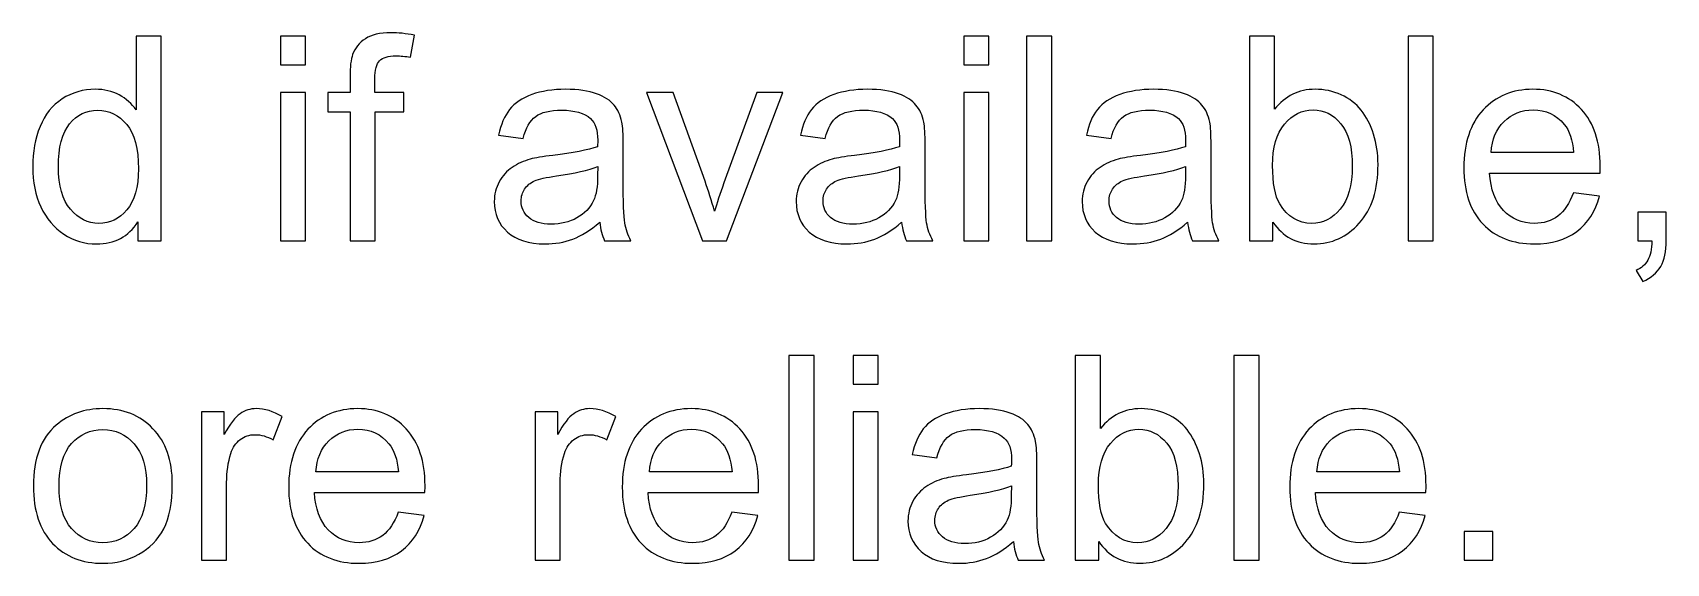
# Model space of a CAD drawing. Header units: millimetres. Extents: x 198 to 2216, y -826 to 151.
# Drawn here: x 720.1 to 865.3, y -806.1 to -759 of the extents above; entities that cross this region are included whole.
import ezdxf

# ---------------------------------------------------------------- set-up
doc = ezdxf.new("R2010")
doc.units = ezdxf.units.MM
doc.header["$MEASUREMENT"] = 0
doc.layers.add('Layer 1', color=7, linetype='Continuous')

msp = doc.modelspace()

# ---------------------------------------------------------------- linework, layer by layer
at = {"layer": 'Layer 1', "color": 250}
for points, knots in [([(748.3031, -777.4457), (748.3031, -777.4457), (748.3031, -765.9903), (748.3031, -765.9903), (748.3031, -765.9903), (746.3219, -765.9903), (746.3219, -765.9903), (746.3219, -765.9903), (746.3219, -764.2631), (746.3219, -764.2631), (746.3219, -764.2631), (748.3031, -764.2631), (748.3031, -764.2631), (748.3031, -764.2631), (748.3031, -762.8661), (748.3031, -762.8661), (748.3031, -761.9813), (748.3793, -761.3252), (748.5359, -760.8976), (748.7518, -760.3219), (749.1244, -759.852), (749.6662, -759.4921), (750.2039, -759.1323), (750.9616, -758.9545), (751.9353, -758.9545), (752.5661, -758.9545), (753.2603, -759.0307), (754.0223, -759.1789), (754.0223, -759.1789), (753.6879, -761.1347), (753.6879, -761.1347), (753.2222, -761.0542), (752.7862, -761.0119), (752.3713, -761.0119), (751.694, -761.0119), (751.2156, -761.1558), (750.932, -761.4437), (750.6526, -761.7316), (750.5129, -762.2692), (750.5129, -763.0566), (750.5129, -763.0566), (750.5129, -764.2631), (750.5129, -764.2631), (750.5129, -764.2631), (753.0783, -764.2631), (753.0783, -764.2631), (753.0783, -764.2631), (753.0783, -765.9903), (753.0783, -765.9903), (753.0783, -765.9903), (750.5383, -765.9903), (750.5383, -765.9903), (750.5383, -765.9903), (750.5383, -777.4457), (750.5383, -777.4457), (750.5383, -777.4457), (748.3031, -777.4457), (748.3031, -777.4457)], [0, 0, 0, 0, 0.05263158, 0.05263158, 0.05263158, 0.10526316, 0.10526316, 0.10526316, 0.15789474, 0.15789474, 0.15789474, 0.21052632, 0.21052632, 0.21052632, 0.26315789, 0.26315789, 0.26315789, 0.31578947, 0.31578947, 0.31578947, 0.36842105, 0.36842105, 0.36842105, 0.42105263, 0.42105263, 0.42105263, 0.47368421, 0.47368421, 0.47368421, 0.52631579, 0.52631579, 0.52631579, 0.57894737, 0.57894737, 0.57894737, 0.63157895, 0.63157895, 0.63157895, 0.68421053, 0.68421053, 0.68421053, 0.73684211, 0.73684211, 0.73684211, 0.78947368, 0.78947368, 0.78947368, 0.84210526, 0.84210526, 0.84210526, 0.89473684, 0.89473684, 0.89473684, 0.94736842, 0.94736842, 0.94736842, 1, 1, 1, 1]), ([(729.4521, -777.4457), (729.4521, -777.4457), (729.4521, -775.7735), (729.4521, -775.7735), (728.6181, -777.0732), (727.3905, -777.7251), (725.7691, -777.7251), (724.7192, -777.7251), (723.754, -777.4372), (722.8777, -776.8573), (721.9972, -776.2815), (721.3156, -775.473), (720.8288, -774.44), (720.3462, -773.4029), (720.1049, -772.2133), (720.1049, -770.8671), (720.1049, -769.5548), (720.325, -768.3652), (720.7611, -767.2942), (721.2013, -766.2274), (721.8575, -765.4061), (722.7338, -764.8388), (723.6059, -764.2673), (724.588, -763.9837), (725.6675, -763.9837), (726.4634, -763.9837), (727.1703, -764.153), (727.7884, -764.4875), (728.4065, -764.8219), (728.9102, -765.2622), (729.2997, -765.7998), (729.2997, -765.7998), (729.2997, -759.2593), (729.2997, -759.2593), (729.2997, -759.2593), (731.5349, -759.2593), (731.5349, -759.2593), (731.5349, -759.2593), (731.5349, -777.4457), (731.5349, -777.4457), (731.5349, -777.4457), (729.4521, -777.4457), (729.4521, -777.4457)], [0, 0, 0, 0, 0.07142857, 0.07142857, 0.07142857, 0.14285714, 0.14285714, 0.14285714, 0.21428571, 0.21428571, 0.21428571, 0.28571429, 0.28571429, 0.28571429, 0.35714286, 0.35714286, 0.35714286, 0.42857143, 0.42857143, 0.42857143, 0.5, 0.5, 0.5, 0.57142857, 0.57142857, 0.57142857, 0.64285714, 0.64285714, 0.64285714, 0.71428571, 0.71428571, 0.71428571, 0.78571429, 0.78571429, 0.78571429, 0.85714286, 0.85714286, 0.85714286, 0.92857143, 0.92857143, 0.92857143, 1, 1, 1, 1]), ([(742.1267, -761.7993), (742.1267, -761.7993), (742.1267, -759.2593), (742.1267, -759.2593), (742.1267, -759.2593), (744.3619, -759.2593), (744.3619, -759.2593), (744.3619, -759.2593), (744.3619, -761.7993), (744.3619, -761.7993), (744.3619, -761.7993), (742.1267, -761.7993), (742.1267, -761.7993)], [0, 0, 0, 0, 0.25, 0.25, 0.25, 0.5, 0.5, 0.5, 0.75, 0.75, 0.75, 1, 1, 1, 1]), ([(802.8369, -761.7993), (802.8369, -761.7993), (802.8369, -759.2593), (802.8369, -759.2593), (802.8369, -759.2593), (805.0721, -759.2593), (805.0721, -759.2593), (805.0721, -759.2593), (805.0721, -761.7993), (805.0721, -761.7993), (805.0721, -761.7993), (802.8369, -761.7993), (802.8369, -761.7993)], [0, 0, 0, 0, 0.25, 0.25, 0.25, 0.5, 0.5, 0.5, 0.75, 0.75, 0.75, 1, 1, 1, 1]), ([(808.4291, -777.4457), (808.4291, -777.4457), (808.4291, -759.2593), (808.4291, -759.2593), (808.4291, -759.2593), (810.6643, -759.2593), (810.6643, -759.2593), (810.6643, -759.2593), (810.6643, -777.4457), (810.6643, -777.4457), (810.6643, -777.4457), (808.4291, -777.4457), (808.4291, -777.4457)], [0, 0, 0, 0, 0.25, 0.25, 0.25, 0.5, 0.5, 0.5, 0.75, 0.75, 0.75, 1, 1, 1, 1]), ([(830.3069, -777.4457), (830.3069, -777.4457), (828.2241, -777.4457), (828.2241, -777.4457), (828.2241, -777.4457), (828.2241, -759.2593), (828.2241, -759.2593), (828.2241, -759.2593), (830.4593, -759.2593), (830.4593, -759.2593), (830.4593, -759.2593), (830.4593, -765.749), (830.4593, -765.749), (831.4033, -764.5721), (832.6056, -763.9837), (834.0703, -763.9837), (834.8789, -763.9837), (835.6494, -764.1446), (836.3733, -764.4705), (837.0972, -764.7965), (837.6898, -765.2579), (838.1597, -765.8464), (838.6254, -766.439), (838.9937, -767.1502), (839.2562, -767.9842), (839.5229, -768.8139), (839.6541, -769.7072), (839.6541, -770.6554), (839.6541, -772.9076), (839.0953, -774.6517), (837.9819, -775.8794), (836.8643, -777.1113), (835.5266, -777.7251), (833.9645, -777.7251), (832.4109, -777.7251), (831.1917, -777.0774), (830.3069, -775.7862), (830.3069, -775.7862), (830.3069, -777.4457), (830.3069, -777.4457)], [0, 0, 0, 0, 0.07692308, 0.07692308, 0.07692308, 0.15384615, 0.15384615, 0.15384615, 0.23076923, 0.23076923, 0.23076923, 0.30769231, 0.30769231, 0.30769231, 0.38461538, 0.38461538, 0.38461538, 0.46153846, 0.46153846, 0.46153846, 0.53846154, 0.53846154, 0.53846154, 0.61538462, 0.61538462, 0.61538462, 0.69230769, 0.69230769, 0.69230769, 0.76923077, 0.76923077, 0.76923077, 0.84615385, 0.84615385, 0.84615385, 0.92307692, 0.92307692, 0.92307692, 1, 1, 1, 1]), ([(842.3253, -777.4457), (842.3253, -777.4457), (842.3253, -759.2593), (842.3253, -759.2593), (842.3253, -759.2593), (844.5605, -759.2593), (844.5605, -759.2593), (844.5605, -759.2593), (844.5605, -777.4457), (844.5605, -777.4457), (844.5605, -777.4457), (842.3253, -777.4457), (842.3253, -777.4457)], [0, 0, 0, 0, 0.25, 0.25, 0.25, 0.5, 0.5, 0.5, 0.75, 0.75, 0.75, 1, 1, 1, 1]), ([(742.1267, -777.4457), (742.1267, -777.4457), (742.1267, -764.2631), (742.1267, -764.2631), (742.1267, -764.2631), (744.3619, -764.2631), (744.3619, -764.2631), (744.3619, -764.2631), (744.3619, -777.4457), (744.3619, -777.4457), (744.3619, -777.4457), (742.1267, -777.4457), (742.1267, -777.4457)], [0, 0, 0, 0, 0.25, 0.25, 0.25, 0.5, 0.5, 0.5, 0.75, 0.75, 0.75, 1, 1, 1, 1]), ([(770.4943, -775.7947), (769.6646, -776.5017), (768.8645, -776.997), (768.0982, -777.2891), (767.332, -777.5812), (766.5107, -777.7251), (765.6302, -777.7251), (764.1824, -777.7251), (763.069, -777.3737), (762.2901, -776.6668), (761.5112, -775.964), (761.1217, -775.0623), (761.1217, -773.9659), (761.1217, -773.3224), (761.2699, -772.734), (761.562, -772.2006), (761.8583, -771.6672), (762.2435, -771.2439), (762.7177, -770.9221), (763.196, -770.6004), (763.7294, -770.3549), (764.3263, -770.1898), (764.7666, -770.0755), (765.4312, -769.9654), (766.316, -769.8553), (768.1194, -769.6437), (769.4529, -769.3854), (770.3038, -769.0891), (770.3123, -768.7843), (770.3165, -768.5896), (770.3165, -768.5091), (770.3165, -767.6032), (770.1048, -766.964), (769.6815, -766.5914), (769.11, -766.0877), (768.2591, -765.8379), (767.133, -765.8379), (766.0789, -765.8379), (765.3, -766.0242), (764.8005, -766.3925), (764.2967, -766.7608), (763.9284, -767.4127), (763.6871, -768.3525), (763.6871, -768.3525), (761.5027, -768.0477), (761.5027, -768.0477), (761.7017, -767.1121), (762.0276, -766.3544), (762.4848, -765.7786), (762.942, -765.2029), (763.6024, -764.7626), (764.466, -764.4494), (765.3254, -764.1403), (766.3287, -763.9837), (767.4632, -763.9837), (768.5893, -763.9837), (769.5079, -764.1149), (770.2149, -764.3816), (770.9176, -764.6483), (771.4383, -764.9785), (771.7685, -765.3807), (772.0987, -765.7829), (772.3316, -766.2909), (772.467, -766.9047), (772.539, -767.2857), (772.5771, -767.9715), (772.5771, -768.9579), (772.5771, -768.9579), (772.5771, -771.9212), (772.5771, -771.9212), (772.5771, -773.9913), (772.6237, -775.2994), (772.7168, -775.854), (772.8057, -776.4085), (772.992, -776.9377), (773.2629, -777.4457), (773.2629, -777.4457), (770.9261, -777.4457), (770.9261, -777.4457), (770.7017, -776.9758), (770.5578, -776.4255), (770.4943, -775.7947)], [0, 0, 0, 0, 0.03703704, 0.03703704, 0.03703704, 0.07407407, 0.07407407, 0.07407407, 0.11111111, 0.11111111, 0.11111111, 0.14814815, 0.14814815, 0.14814815, 0.18518519, 0.18518519, 0.18518519, 0.22222222, 0.22222222, 0.22222222, 0.25925926, 0.25925926, 0.25925926, 0.2962963, 0.2962963, 0.2962963, 0.33333333, 0.33333333, 0.33333333, 0.37037037, 0.37037037, 0.37037037, 0.40740741, 0.40740741, 0.40740741, 0.44444444, 0.44444444, 0.44444444, 0.48148148, 0.48148148, 0.48148148, 0.51851852, 0.51851852, 0.51851852, 0.55555556, 0.55555556, 0.55555556, 0.59259259, 0.59259259, 0.59259259, 0.62962963, 0.62962963, 0.62962963, 0.66666667, 0.66666667, 0.66666667, 0.7037037, 0.7037037, 0.7037037, 0.74074074, 0.74074074, 0.74074074, 0.77777778, 0.77777778, 0.77777778, 0.81481481, 0.81481481, 0.81481481, 0.85185185, 0.85185185, 0.85185185, 0.88888889, 0.88888889, 0.88888889, 0.92592593, 0.92592593, 0.92592593, 0.96296296, 0.96296296, 0.96296296, 1, 1, 1, 1]), ([(779.6129, -777.4457), (779.6129, -777.4457), (774.6387, -764.2631), (774.6387, -764.2631), (774.6387, -764.2631), (777.0305, -764.2631), (777.0305, -764.2631), (777.0305, -764.2631), (779.8499, -772.1583), (779.8499, -772.1583), (780.1547, -773.0092), (780.4384, -773.8939), (780.6966, -774.8126), (780.8956, -774.1183), (781.1707, -773.2843), (781.5306, -772.3064), (781.5306, -772.3064), (784.46, -764.2631), (784.46, -764.2631), (784.46, -764.2631), (786.7545, -764.2631), (786.7545, -764.2631), (786.7545, -764.2631), (781.7634, -777.4457), (781.7634, -777.4457), (781.7634, -777.4457), (779.6129, -777.4457), (779.6129, -777.4457)], [0, 0, 0, 0, 0.11111111, 0.11111111, 0.11111111, 0.22222222, 0.22222222, 0.22222222, 0.33333333, 0.33333333, 0.33333333, 0.44444444, 0.44444444, 0.44444444, 0.55555556, 0.55555556, 0.55555556, 0.66666667, 0.66666667, 0.66666667, 0.77777778, 0.77777778, 0.77777778, 0.88888889, 0.88888889, 0.88888889, 1, 1, 1, 1]), ([(797.3209, -775.7947), (796.4912, -776.5017), (795.6911, -776.997), (794.9248, -777.2891), (794.1586, -777.5812), (793.3373, -777.7251), (792.4568, -777.7251), (791.009, -777.7251), (789.8956, -777.3737), (789.1167, -776.6668), (788.3378, -775.964), (787.9483, -775.0623), (787.9483, -773.9659), (787.9483, -773.3224), (788.0965, -772.734), (788.3886, -772.2006), (788.6849, -771.6672), (789.0701, -771.2439), (789.5443, -770.9221), (790.0226, -770.6004), (790.556, -770.3549), (791.1529, -770.1898), (791.5932, -770.0755), (792.2578, -769.9654), (793.1426, -769.8553), (794.946, -769.6437), (796.2795, -769.3854), (797.1304, -769.0891), (797.1389, -768.7843), (797.1431, -768.5896), (797.1431, -768.5091), (797.1431, -767.6032), (796.9314, -766.964), (796.5081, -766.5914), (795.9366, -766.0877), (795.0857, -765.8379), (793.9596, -765.8379), (792.9055, -765.8379), (792.1266, -766.0242), (791.6271, -766.3925), (791.1233, -766.7608), (790.755, -767.4127), (790.5137, -768.3525), (790.5137, -768.3525), (788.3293, -768.0477), (788.3293, -768.0477), (788.5283, -767.1121), (788.8542, -766.3544), (789.3114, -765.7786), (789.7686, -765.2029), (790.429, -764.7626), (791.2926, -764.4494), (792.152, -764.1403), (793.1553, -763.9837), (794.2898, -763.9837), (795.4159, -763.9837), (796.3345, -764.1149), (797.0415, -764.3816), (797.7442, -764.6483), (798.2649, -764.9785), (798.5951, -765.3807), (798.9253, -765.7829), (799.1582, -766.2909), (799.2936, -766.9047), (799.3656, -767.2857), (799.4037, -767.9715), (799.4037, -768.9579), (799.4037, -768.9579), (799.4037, -771.9212), (799.4037, -771.9212), (799.4037, -773.9913), (799.4503, -775.2994), (799.5434, -775.854), (799.6323, -776.4085), (799.8186, -776.9377), (800.0895, -777.4457), (800.0895, -777.4457), (797.7527, -777.4457), (797.7527, -777.4457), (797.5283, -776.9758), (797.3844, -776.4255), (797.3209, -775.7947)], [0, 0, 0, 0, 0.03703704, 0.03703704, 0.03703704, 0.07407407, 0.07407407, 0.07407407, 0.11111111, 0.11111111, 0.11111111, 0.14814815, 0.14814815, 0.14814815, 0.18518519, 0.18518519, 0.18518519, 0.22222222, 0.22222222, 0.22222222, 0.25925926, 0.25925926, 0.25925926, 0.2962963, 0.2962963, 0.2962963, 0.33333333, 0.33333333, 0.33333333, 0.37037037, 0.37037037, 0.37037037, 0.40740741, 0.40740741, 0.40740741, 0.44444444, 0.44444444, 0.44444444, 0.48148148, 0.48148148, 0.48148148, 0.51851852, 0.51851852, 0.51851852, 0.55555556, 0.55555556, 0.55555556, 0.59259259, 0.59259259, 0.59259259, 0.62962963, 0.62962963, 0.62962963, 0.66666667, 0.66666667, 0.66666667, 0.7037037, 0.7037037, 0.7037037, 0.74074074, 0.74074074, 0.74074074, 0.77777778, 0.77777778, 0.77777778, 0.81481481, 0.81481481, 0.81481481, 0.85185185, 0.85185185, 0.85185185, 0.88888889, 0.88888889, 0.88888889, 0.92592593, 0.92592593, 0.92592593, 0.96296296, 0.96296296, 0.96296296, 1, 1, 1, 1]), ([(802.8369, -777.4457), (802.8369, -777.4457), (802.8369, -764.2631), (802.8369, -764.2631), (802.8369, -764.2631), (805.0721, -764.2631), (805.0721, -764.2631), (805.0721, -764.2631), (805.0721, -777.4457), (805.0721, -777.4457), (805.0721, -777.4457), (802.8369, -777.4457), (802.8369, -777.4457)], [0, 0, 0, 0, 0.25, 0.25, 0.25, 0.5, 0.5, 0.5, 0.75, 0.75, 0.75, 1, 1, 1, 1]), ([(822.7335, -775.7947), (821.9038, -776.5017), (821.1037, -776.997), (820.3374, -777.2891), (819.5712, -777.5812), (818.7499, -777.7251), (817.8694, -777.7251), (816.4216, -777.7251), (815.3082, -777.3737), (814.5293, -776.6668), (813.7504, -775.964), (813.3609, -775.0623), (813.3609, -773.9659), (813.3609, -773.3224), (813.5091, -772.734), (813.8012, -772.2006), (814.0975, -771.6672), (814.4827, -771.2439), (814.9569, -770.9221), (815.4352, -770.6004), (815.9686, -770.3549), (816.5655, -770.1898), (817.0058, -770.0755), (817.6704, -769.9654), (818.5552, -769.8553), (820.3586, -769.6437), (821.6921, -769.3854), (822.543, -769.0891), (822.5515, -768.7843), (822.5557, -768.5896), (822.5557, -768.5091), (822.5557, -767.6032), (822.344, -766.964), (821.9207, -766.5914), (821.3492, -766.0877), (820.4983, -765.8379), (819.3722, -765.8379), (818.3181, -765.8379), (817.5392, -766.0242), (817.0397, -766.3925), (816.5359, -766.7608), (816.1676, -767.4127), (815.9263, -768.3525), (815.9263, -768.3525), (813.7419, -768.0477), (813.7419, -768.0477), (813.9409, -767.1121), (814.2668, -766.3544), (814.724, -765.7786), (815.1812, -765.2029), (815.8416, -764.7626), (816.7052, -764.4494), (817.5646, -764.1403), (818.5679, -763.9837), (819.7024, -763.9837), (820.8285, -763.9837), (821.7471, -764.1149), (822.4541, -764.3816), (823.1568, -764.6483), (823.6775, -764.9785), (824.0077, -765.3807), (824.3379, -765.7829), (824.5708, -766.2909), (824.7062, -766.9047), (824.7782, -767.2857), (824.8163, -767.9715), (824.8163, -768.9579), (824.8163, -768.9579), (824.8163, -771.9212), (824.8163, -771.9212), (824.8163, -773.9913), (824.8629, -775.2994), (824.956, -775.854), (825.0449, -776.4085), (825.2312, -776.9377), (825.5021, -777.4457), (825.5021, -777.4457), (823.1653, -777.4457), (823.1653, -777.4457), (822.9409, -776.9758), (822.797, -776.4255), (822.7335, -775.7947)], [0, 0, 0, 0, 0.03703704, 0.03703704, 0.03703704, 0.07407407, 0.07407407, 0.07407407, 0.11111111, 0.11111111, 0.11111111, 0.14814815, 0.14814815, 0.14814815, 0.18518519, 0.18518519, 0.18518519, 0.22222222, 0.22222222, 0.22222222, 0.25925926, 0.25925926, 0.25925926, 0.2962963, 0.2962963, 0.2962963, 0.33333333, 0.33333333, 0.33333333, 0.37037037, 0.37037037, 0.37037037, 0.40740741, 0.40740741, 0.40740741, 0.44444444, 0.44444444, 0.44444444, 0.48148148, 0.48148148, 0.48148148, 0.51851852, 0.51851852, 0.51851852, 0.55555556, 0.55555556, 0.55555556, 0.59259259, 0.59259259, 0.59259259, 0.62962963, 0.62962963, 0.62962963, 0.66666667, 0.66666667, 0.66666667, 0.7037037, 0.7037037, 0.7037037, 0.74074074, 0.74074074, 0.74074074, 0.77777778, 0.77777778, 0.77777778, 0.81481481, 0.81481481, 0.81481481, 0.85185185, 0.85185185, 0.85185185, 0.88888889, 0.88888889, 0.88888889, 0.92592593, 0.92592593, 0.92592593, 0.96296296, 0.96296296, 0.96296296, 1, 1, 1, 1]), ([(857.0107, -773.1785), (857.0107, -773.1785), (859.3221, -773.4833), (859.3221, -773.4833), (858.9623, -774.8253), (858.2892, -775.8709), (857.307, -776.6117), (856.3249, -777.3526), (855.0718, -777.7251), (853.5436, -777.7251), (851.6217, -777.7251), (850.0977, -777.1324), (848.9716, -775.9471), (847.8455, -774.766), (847.2825, -773.1023), (847.2825, -770.9645), (847.2825, -768.7547), (847.8498, -767.0359), (848.9885, -765.8167), (850.1273, -764.5933), (851.6047, -763.9837), (853.4208, -763.9837), (855.1777, -763.9837), (856.6128, -764.5806), (857.7261, -765.7786), (858.8395, -766.9767), (859.3983, -768.6615), (859.3983, -770.8332), (859.3983, -770.9645), (859.3941, -771.1634), (859.3856, -771.4259), (859.3856, -771.4259), (849.5685, -771.4259), (849.5685, -771.4259), (849.6532, -772.8695), (850.0596, -773.9786), (850.7962, -774.7448), (851.5285, -775.5111), (852.4472, -775.8963), (853.5436, -775.8963), (854.3606, -775.8963), (855.0591, -775.6804), (855.6349, -775.2486), (856.2148, -774.8168), (856.672, -774.1268), (857.0107, -773.1785)], [0, 0, 0, 0, 0.06666667, 0.06666667, 0.06666667, 0.13333333, 0.13333333, 0.13333333, 0.2, 0.2, 0.2, 0.26666667, 0.26666667, 0.26666667, 0.33333333, 0.33333333, 0.33333333, 0.4, 0.4, 0.4, 0.46666667, 0.46666667, 0.46666667, 0.53333333, 0.53333333, 0.53333333, 0.6, 0.6, 0.6, 0.66666667, 0.66666667, 0.66666667, 0.73333333, 0.73333333, 0.73333333, 0.8, 0.8, 0.8, 0.86666667, 0.86666667, 0.86666667, 0.93333333, 0.93333333, 0.93333333, 1, 1, 1, 1]), ([(722.3909, -770.8713), (722.3909, -772.5562), (722.7465, -773.8135), (723.4619, -774.6475), (724.1731, -775.4814), (725.0156, -775.8963), (725.985, -775.8963), (726.9629, -775.8963), (727.7926, -775.4984), (728.4784, -774.7025), (729.16, -773.9066), (729.5029, -772.6917), (729.5029, -771.0576), (729.5029, -769.2627), (729.1558, -767.9419), (728.4573, -767.0994), (727.763, -766.257), (726.9036, -765.8379), (725.8834, -765.8379), (724.8886, -765.8379), (724.0588, -766.2401), (723.39, -767.0486), (722.7253, -767.8572), (722.3909, -769.1314), (722.3909, -770.8713)], [0, 0, 0, 0, 0.125, 0.125, 0.125, 0.25, 0.25, 0.25, 0.375, 0.375, 0.375, 0.5, 0.5, 0.5, 0.625, 0.625, 0.625, 0.75, 0.75, 0.75, 0.875, 0.875, 0.875, 1, 1, 1, 1]), ([(830.2815, -770.757), (830.2815, -772.3318), (830.4974, -773.4706), (830.925, -774.1733), (831.6277, -775.3206), (832.576, -775.8963), (833.774, -775.8963), (834.7519, -775.8963), (835.5943, -775.473), (836.3013, -774.6263), (837.0125, -773.7796), (837.3681, -772.5181), (837.3681, -770.8417), (837.3681, -769.123), (837.0294, -767.8572), (836.3479, -767.0402), (835.6663, -766.2231), (834.8408, -765.8125), (833.8756, -765.8125), (832.8977, -765.8125), (832.0553, -766.2358), (831.3483, -767.0825), (830.6371, -767.9292), (830.2815, -769.1526), (830.2815, -770.757)], [0, 0, 0, 0, 0.125, 0.125, 0.125, 0.25, 0.25, 0.25, 0.375, 0.375, 0.375, 0.5, 0.5, 0.5, 0.625, 0.625, 0.625, 0.75, 0.75, 0.75, 0.875, 0.875, 0.875, 1, 1, 1, 1]), ([(849.6955, -769.5971), (849.6955, -769.5971), (857.0361, -769.5971), (857.0361, -769.5971), (856.9387, -768.488), (856.6551, -767.6582), (856.1937, -767.1037), (855.4867, -766.2443), (854.5638, -765.8125), (853.4335, -765.8125), (852.4091, -765.8125), (851.5497, -766.1554), (850.8512, -766.8412), (850.1569, -767.527), (849.7717, -768.4456), (849.6955, -769.5971)], [0, 0, 0, 0, 0.2, 0.2, 0.2, 0.4, 0.4, 0.4, 0.6, 0.6, 0.6, 0.8, 0.8, 0.8, 1, 1, 1, 1]), ([(770.3165, -770.8417), (769.5037, -771.1719), (768.2845, -771.4513), (766.6589, -771.6799), (765.736, -771.8111), (765.0841, -771.9593), (764.7031, -772.1244), (764.3221, -772.2895), (764.03, -772.5308), (763.8226, -772.8441), (763.6151, -773.1616), (763.5093, -773.5129), (763.5093, -773.9024), (763.5093, -774.4908), (763.7337, -774.9861), (764.1866, -775.3798), (764.6396, -775.7735), (765.3, -775.9725), (766.1678, -775.9725), (767.0272, -775.9725), (767.7934, -775.7862), (768.4665, -775.4095), (769.1354, -775.0369), (769.6307, -774.5247), (769.944, -773.877), (770.1853, -773.3732), (770.3038, -772.6324), (770.3038, -771.6545), (770.3038, -771.6545), (770.3165, -770.8417), (770.3165, -770.8417)], [0, 0, 0, 0, 0.1, 0.1, 0.1, 0.2, 0.2, 0.2, 0.3, 0.3, 0.3, 0.4, 0.4, 0.4, 0.5, 0.5, 0.5, 0.6, 0.6, 0.6, 0.7, 0.7, 0.7, 0.8, 0.8, 0.8, 0.9, 0.9, 0.9, 1, 1, 1, 1]), ([(797.1431, -770.8417), (796.3303, -771.1719), (795.1111, -771.4513), (793.4855, -771.6799), (792.5626, -771.8111), (791.9107, -771.9593), (791.5297, -772.1244), (791.1487, -772.2895), (790.8566, -772.5308), (790.6492, -772.8441), (790.4417, -773.1616), (790.3359, -773.5129), (790.3359, -773.9024), (790.3359, -774.4908), (790.5603, -774.9861), (791.0132, -775.3798), (791.4662, -775.7735), (792.1266, -775.9725), (792.9944, -775.9725), (793.8538, -775.9725), (794.62, -775.7862), (795.2931, -775.4095), (795.962, -775.0369), (796.4573, -774.5247), (796.7706, -773.877), (797.0119, -773.3732), (797.1304, -772.6324), (797.1304, -771.6545), (797.1304, -771.6545), (797.1431, -770.8417), (797.1431, -770.8417)], [0, 0, 0, 0, 0.1, 0.1, 0.1, 0.2, 0.2, 0.2, 0.3, 0.3, 0.3, 0.4, 0.4, 0.4, 0.5, 0.5, 0.5, 0.6, 0.6, 0.6, 0.7, 0.7, 0.7, 0.8, 0.8, 0.8, 0.9, 0.9, 0.9, 1, 1, 1, 1]), ([(822.5557, -770.8417), (821.7429, -771.1719), (820.5237, -771.4513), (818.8981, -771.6799), (817.9752, -771.8111), (817.3233, -771.9593), (816.9423, -772.1244), (816.5613, -772.2895), (816.2692, -772.5308), (816.0618, -772.8441), (815.8543, -773.1616), (815.7485, -773.5129), (815.7485, -773.9024), (815.7485, -774.4908), (815.9729, -774.9861), (816.4258, -775.3798), (816.8788, -775.7735), (817.5392, -775.9725), (818.407, -775.9725), (819.2664, -775.9725), (820.0326, -775.7862), (820.7057, -775.4095), (821.3746, -775.0369), (821.8699, -774.5247), (822.1832, -773.877), (822.4245, -773.3732), (822.543, -772.6324), (822.543, -771.6545), (822.543, -771.6545), (822.5557, -770.8417), (822.5557, -770.8417)], [0, 0, 0, 0, 0.1, 0.1, 0.1, 0.2, 0.2, 0.2, 0.3, 0.3, 0.3, 0.4, 0.4, 0.4, 0.5, 0.5, 0.5, 0.6, 0.6, 0.6, 0.7, 0.7, 0.7, 0.8, 0.8, 0.8, 0.9, 0.9, 0.9, 1, 1, 1, 1]), ([(862.7299, -777.4457), (862.7299, -777.4457), (862.7299, -774.9057), (862.7299, -774.9057), (862.7299, -774.9057), (865.2699, -774.9057), (865.2699, -774.9057), (865.2699, -774.9057), (865.2699, -777.4457), (865.2699, -777.4457), (865.2699, -778.3813), (865.1048, -779.139), (864.7704, -779.7148), (864.4402, -780.2905), (863.911, -780.7392), (863.1871, -781.0525), (863.1871, -781.0525), (862.5775, -780.0873), (862.5775, -780.0873), (863.0516, -779.8799), (863.3988, -779.5751), (863.6189, -779.1771), (863.8433, -778.775), (863.9703, -778.1992), (863.9957, -777.4457), (863.9957, -777.4457), (862.7299, -777.4457), (862.7299, -777.4457)], [0, 0, 0, 0, 0.11111111, 0.11111111, 0.11111111, 0.22222222, 0.22222222, 0.22222222, 0.33333333, 0.33333333, 0.33333333, 0.44444444, 0.44444444, 0.44444444, 0.55555556, 0.55555556, 0.55555556, 0.66666667, 0.66666667, 0.66666667, 0.77777778, 0.77777778, 0.77777778, 0.88888889, 0.88888889, 0.88888889, 1, 1, 1, 1]), ([(787.3089, -805.8218), (787.3089, -805.8218), (787.3089, -787.6354), (787.3089, -787.6354), (787.3089, -787.6354), (789.5441, -787.6354), (789.5441, -787.6354), (789.5441, -787.6354), (789.5441, -805.8218), (789.5441, -805.8218), (789.5441, -805.8218), (787.3089, -805.8218), (787.3089, -805.8218)], [0, 0, 0, 0, 0.25, 0.25, 0.25, 0.5, 0.5, 0.5, 0.75, 0.75, 0.75, 1, 1, 1, 1]), ([(793.0027, -790.1754), (793.0027, -790.1754), (793.0027, -787.6354), (793.0027, -787.6354), (793.0027, -787.6354), (795.2379, -787.6354), (795.2379, -787.6354), (795.2379, -787.6354), (795.2379, -790.1754), (795.2379, -790.1754), (795.2379, -790.1754), (793.0027, -790.1754), (793.0027, -790.1754)], [0, 0, 0, 0, 0.25, 0.25, 0.25, 0.5, 0.5, 0.5, 0.75, 0.75, 0.75, 1, 1, 1, 1]), ([(814.8297, -805.8218), (814.8297, -805.8218), (812.7469, -805.8218), (812.7469, -805.8218), (812.7469, -805.8218), (812.7469, -787.6354), (812.7469, -787.6354), (812.7469, -787.6354), (814.9821, -787.6354), (814.9821, -787.6354), (814.9821, -787.6354), (814.9821, -794.1251), (814.9821, -794.1251), (815.9261, -792.9482), (817.1284, -792.3598), (818.5931, -792.3598), (819.4017, -792.3598), (820.1722, -792.5207), (820.8961, -792.8466), (821.62, -793.1726), (822.2126, -793.634), (822.6825, -794.2225), (823.1482, -794.8151), (823.5165, -795.5263), (823.779, -796.3603), (824.0457, -797.19), (824.1769, -798.0833), (824.1769, -799.0315), (824.1769, -801.2837), (823.6181, -803.0278), (822.5047, -804.2555), (821.3871, -805.4874), (820.0494, -806.1012), (818.4873, -806.1012), (816.9337, -806.1012), (815.7145, -805.4535), (814.8297, -804.1623), (814.8297, -804.1623), (814.8297, -805.8218), (814.8297, -805.8218)], [0, 0, 0, 0, 0.07692308, 0.07692308, 0.07692308, 0.15384615, 0.15384615, 0.15384615, 0.23076923, 0.23076923, 0.23076923, 0.30769231, 0.30769231, 0.30769231, 0.38461538, 0.38461538, 0.38461538, 0.46153846, 0.46153846, 0.46153846, 0.53846154, 0.53846154, 0.53846154, 0.61538462, 0.61538462, 0.61538462, 0.69230769, 0.69230769, 0.69230769, 0.76923077, 0.76923077, 0.76923077, 0.84615385, 0.84615385, 0.84615385, 0.92307692, 0.92307692, 0.92307692, 1, 1, 1, 1]), ([(826.8481, -805.8218), (826.8481, -805.8218), (826.8481, -787.6354), (826.8481, -787.6354), (826.8481, -787.6354), (829.0833, -787.6354), (829.0833, -787.6354), (829.0833, -787.6354), (829.0833, -805.8218), (829.0833, -805.8218), (829.0833, -805.8218), (826.8481, -805.8218), (826.8481, -805.8218)], [0, 0, 0, 0, 0.25, 0.25, 0.25, 0.5, 0.5, 0.5, 0.75, 0.75, 0.75, 1, 1, 1, 1]), ([(720.1683, -799.2305), (720.1683, -796.7963), (720.8456, -794.9929), (722.2045, -793.8203), (723.3348, -792.8466), (724.7191, -792.3598), (726.349, -792.3598), (728.1566, -792.3598), (729.6383, -792.9525), (730.7897, -794.1378), (731.937, -795.3189), (732.5127, -796.9572), (732.5127, -799.0442), (732.5127, -800.7376), (732.2587, -802.0668), (731.7507, -803.0363), (731.2427, -804.0057), (730.5019, -804.7592), (729.5282, -805.2969), (728.5588, -805.8345), (727.4962, -806.1012), (726.349, -806.1012), (724.5032, -806.1012), (723.0131, -805.5128), (721.8743, -804.3317), (720.7356, -803.1506), (720.1683, -801.4488), (720.1683, -799.2305)], [0, 0, 0, 0, 0.11111111, 0.11111111, 0.11111111, 0.22222222, 0.22222222, 0.22222222, 0.33333333, 0.33333333, 0.33333333, 0.44444444, 0.44444444, 0.44444444, 0.55555556, 0.55555556, 0.55555556, 0.66666667, 0.66666667, 0.66666667, 0.77777778, 0.77777778, 0.77777778, 0.88888889, 0.88888889, 0.88888889, 1, 1, 1, 1]), ([(735.1077, -805.8218), (735.1077, -805.8218), (735.1077, -792.6392), (735.1077, -792.6392), (735.1077, -792.6392), (737.1143, -792.6392), (737.1143, -792.6392), (737.1143, -792.6392), (737.1143, -794.6585), (737.1143, -794.6585), (737.6265, -793.7229), (738.1007, -793.1049), (738.5367, -792.8085), (738.9727, -792.508), (739.4511, -792.3598), (739.9718, -792.3598), (740.7253, -792.3598), (741.4916, -792.5969), (742.2705, -793.0668), (742.2705, -793.0668), (741.4746, -795.1284), (741.4746, -795.1284), (740.9328, -794.8236), (740.3909, -794.6712), (739.849, -794.6712), (739.3622, -794.6712), (738.9262, -794.8194), (738.5409, -795.1115), (738.1557, -795.4036), (737.8805, -795.81), (737.7154, -796.3307), (737.4657, -797.1223), (737.3429, -797.9901), (737.3429, -798.9342), (737.3429, -798.9342), (737.3429, -805.8218), (737.3429, -805.8218), (737.3429, -805.8218), (735.1077, -805.8218), (735.1077, -805.8218)], [0, 0, 0, 0, 0.07692308, 0.07692308, 0.07692308, 0.15384615, 0.15384615, 0.15384615, 0.23076923, 0.23076923, 0.23076923, 0.30769231, 0.30769231, 0.30769231, 0.38461538, 0.38461538, 0.38461538, 0.46153846, 0.46153846, 0.46153846, 0.53846154, 0.53846154, 0.53846154, 0.61538462, 0.61538462, 0.61538462, 0.69230769, 0.69230769, 0.69230769, 0.76923077, 0.76923077, 0.76923077, 0.84615385, 0.84615385, 0.84615385, 0.92307692, 0.92307692, 0.92307692, 1, 1, 1, 1]), ([(752.5829, -801.5546), (752.5829, -801.5546), (754.8943, -801.8594), (754.8943, -801.8594), (754.5345, -803.2014), (753.8614, -804.247), (752.8792, -804.9878), (751.8971, -805.7287), (750.644, -806.1012), (749.1158, -806.1012), (747.1939, -806.1012), (745.6699, -805.5085), (744.5438, -804.3232), (743.4177, -803.1421), (742.8547, -801.4784), (742.8547, -799.3406), (742.8547, -797.1308), (743.422, -795.412), (744.5607, -794.1928), (745.6995, -792.9694), (747.1769, -792.3598), (748.993, -792.3598), (750.7499, -792.3598), (752.185, -792.9567), (753.2983, -794.1547), (754.4117, -795.3528), (754.9705, -797.0376), (754.9705, -799.2093), (754.9705, -799.3406), (754.9663, -799.5395), (754.9578, -799.802), (754.9578, -799.802), (745.1407, -799.802), (745.1407, -799.802), (745.2254, -801.2456), (745.6318, -802.3547), (746.3684, -803.1209), (747.1007, -803.8872), (748.0194, -804.2724), (749.1158, -804.2724), (749.9328, -804.2724), (750.6313, -804.0565), (751.2071, -803.6247), (751.787, -803.1929), (752.2442, -802.5029), (752.5829, -801.5546)], [0, 0, 0, 0, 0.06666667, 0.06666667, 0.06666667, 0.13333333, 0.13333333, 0.13333333, 0.2, 0.2, 0.2, 0.26666667, 0.26666667, 0.26666667, 0.33333333, 0.33333333, 0.33333333, 0.4, 0.4, 0.4, 0.46666667, 0.46666667, 0.46666667, 0.53333333, 0.53333333, 0.53333333, 0.6, 0.6, 0.6, 0.66666667, 0.66666667, 0.66666667, 0.73333333, 0.73333333, 0.73333333, 0.8, 0.8, 0.8, 0.86666667, 0.86666667, 0.86666667, 0.93333333, 0.93333333, 0.93333333, 1, 1, 1, 1]), ([(764.7495, -805.8218), (764.7495, -805.8218), (764.7495, -792.6392), (764.7495, -792.6392), (764.7495, -792.6392), (766.7561, -792.6392), (766.7561, -792.6392), (766.7561, -792.6392), (766.7561, -794.6585), (766.7561, -794.6585), (767.2683, -793.7229), (767.7425, -793.1049), (768.1785, -792.8085), (768.6145, -792.508), (769.0929, -792.3598), (769.6136, -792.3598), (770.3671, -792.3598), (771.1334, -792.5969), (771.9123, -793.0668), (771.9123, -793.0668), (771.1164, -795.1284), (771.1164, -795.1284), (770.5746, -794.8236), (770.0327, -794.6712), (769.4908, -794.6712), (769.004, -794.6712), (768.568, -794.8194), (768.1827, -795.1115), (767.7975, -795.4036), (767.5223, -795.81), (767.3572, -796.3307), (767.1075, -797.1223), (766.9847, -797.9901), (766.9847, -798.9342), (766.9847, -798.9342), (766.9847, -805.8218), (766.9847, -805.8218), (766.9847, -805.8218), (764.7495, -805.8218), (764.7495, -805.8218)], [0, 0, 0, 0, 0.07692308, 0.07692308, 0.07692308, 0.15384615, 0.15384615, 0.15384615, 0.23076923, 0.23076923, 0.23076923, 0.30769231, 0.30769231, 0.30769231, 0.38461538, 0.38461538, 0.38461538, 0.46153846, 0.46153846, 0.46153846, 0.53846154, 0.53846154, 0.53846154, 0.61538462, 0.61538462, 0.61538462, 0.69230769, 0.69230769, 0.69230769, 0.76923077, 0.76923077, 0.76923077, 0.84615385, 0.84615385, 0.84615385, 0.92307692, 0.92307692, 0.92307692, 1, 1, 1, 1]), ([(782.2247, -801.5546), (782.2247, -801.5546), (784.5361, -801.8594), (784.5361, -801.8594), (784.1763, -803.2014), (783.5032, -804.247), (782.521, -804.9878), (781.5389, -805.7287), (780.2858, -806.1012), (778.7576, -806.1012), (776.8357, -806.1012), (775.3117, -805.5085), (774.1856, -804.3232), (773.0595, -803.1421), (772.4965, -801.4784), (772.4965, -799.3406), (772.4965, -797.1308), (773.0638, -795.412), (774.2025, -794.1928), (775.3413, -792.9694), (776.8187, -792.3598), (778.6348, -792.3598), (780.3917, -792.3598), (781.8268, -792.9567), (782.9401, -794.1547), (784.0535, -795.3528), (784.6123, -797.0376), (784.6123, -799.2093), (784.6123, -799.3406), (784.6081, -799.5395), (784.5996, -799.802), (784.5996, -799.802), (774.7825, -799.802), (774.7825, -799.802), (774.8672, -801.2456), (775.2736, -802.3547), (776.0102, -803.1209), (776.7425, -803.8872), (777.6612, -804.2724), (778.7576, -804.2724), (779.5746, -804.2724), (780.2731, -804.0565), (780.8489, -803.6247), (781.4288, -803.1929), (781.886, -802.5029), (782.2247, -801.5546)], [0, 0, 0, 0, 0.06666667, 0.06666667, 0.06666667, 0.13333333, 0.13333333, 0.13333333, 0.2, 0.2, 0.2, 0.26666667, 0.26666667, 0.26666667, 0.33333333, 0.33333333, 0.33333333, 0.4, 0.4, 0.4, 0.46666667, 0.46666667, 0.46666667, 0.53333333, 0.53333333, 0.53333333, 0.6, 0.6, 0.6, 0.66666667, 0.66666667, 0.66666667, 0.73333333, 0.73333333, 0.73333333, 0.8, 0.8, 0.8, 0.86666667, 0.86666667, 0.86666667, 0.93333333, 0.93333333, 0.93333333, 1, 1, 1, 1]), ([(807.2563, -804.1708), (806.4266, -804.8778), (805.6265, -805.3731), (804.8602, -805.6652), (804.094, -805.9573), (803.2727, -806.1012), (802.3922, -806.1012), (800.9444, -806.1012), (799.831, -805.7498), (799.0521, -805.0429), (798.2732, -804.3401), (797.8837, -803.4384), (797.8837, -802.342), (797.8837, -801.6985), (798.0319, -801.1101), (798.324, -800.5767), (798.6203, -800.0433), (799.0055, -799.62), (799.4797, -799.2982), (799.958, -798.9765), (800.4914, -798.731), (801.0883, -798.5659), (801.5286, -798.4516), (802.1932, -798.3415), (803.078, -798.2314), (804.8814, -798.0198), (806.2149, -797.7615), (807.0658, -797.4652), (807.0743, -797.1604), (807.0785, -796.9657), (807.0785, -796.8852), (807.0785, -795.9793), (806.8668, -795.3401), (806.4435, -794.9675), (805.872, -794.4638), (805.0211, -794.214), (803.895, -794.214), (802.8409, -794.214), (802.062, -794.4003), (801.5625, -794.7686), (801.0587, -795.1369), (800.6904, -795.7888), (800.4491, -796.7286), (800.4491, -796.7286), (798.2647, -796.4238), (798.2647, -796.4238), (798.4637, -795.4882), (798.7896, -794.7305), (799.2468, -794.1547), (799.704, -793.579), (800.3644, -793.1387), (801.228, -792.8255), (802.0874, -792.5164), (803.0907, -792.3598), (804.2252, -792.3598), (805.3513, -792.3598), (806.2699, -792.491), (806.9769, -792.7577), (807.6796, -793.0244), (808.2003, -793.3546), (808.5305, -793.7568), (808.8607, -794.159), (809.0936, -794.667), (809.229, -795.2808), (809.301, -795.6618), (809.3391, -796.3476), (809.3391, -797.334), (809.3391, -797.334), (809.3391, -800.2973), (809.3391, -800.2973), (809.3391, -802.3674), (809.3857, -803.6755), (809.4788, -804.2301), (809.5677, -804.7846), (809.754, -805.3138), (810.0249, -805.8218), (810.0249, -805.8218), (807.6881, -805.8218), (807.6881, -805.8218), (807.4637, -805.3519), (807.3198, -804.8016), (807.2563, -804.1708)], [0, 0, 0, 0, 0.03703704, 0.03703704, 0.03703704, 0.07407407, 0.07407407, 0.07407407, 0.11111111, 0.11111111, 0.11111111, 0.14814815, 0.14814815, 0.14814815, 0.18518519, 0.18518519, 0.18518519, 0.22222222, 0.22222222, 0.22222222, 0.25925926, 0.25925926, 0.25925926, 0.2962963, 0.2962963, 0.2962963, 0.33333333, 0.33333333, 0.33333333, 0.37037037, 0.37037037, 0.37037037, 0.40740741, 0.40740741, 0.40740741, 0.44444444, 0.44444444, 0.44444444, 0.48148148, 0.48148148, 0.48148148, 0.51851852, 0.51851852, 0.51851852, 0.55555556, 0.55555556, 0.55555556, 0.59259259, 0.59259259, 0.59259259, 0.62962963, 0.62962963, 0.62962963, 0.66666667, 0.66666667, 0.66666667, 0.7037037, 0.7037037, 0.7037037, 0.74074074, 0.74074074, 0.74074074, 0.77777778, 0.77777778, 0.77777778, 0.81481481, 0.81481481, 0.81481481, 0.85185185, 0.85185185, 0.85185185, 0.88888889, 0.88888889, 0.88888889, 0.92592593, 0.92592593, 0.92592593, 0.96296296, 0.96296296, 0.96296296, 1, 1, 1, 1]), ([(841.5335, -801.5546), (841.5335, -801.5546), (843.8449, -801.8594), (843.8449, -801.8594), (843.4851, -803.2014), (842.812, -804.247), (841.8298, -804.9878), (840.8477, -805.7287), (839.5946, -806.1012), (838.0664, -806.1012), (836.1445, -806.1012), (834.6205, -805.5085), (833.4944, -804.3232), (832.3683, -803.1421), (831.8053, -801.4784), (831.8053, -799.3406), (831.8053, -797.1308), (832.3726, -795.412), (833.5113, -794.1928), (834.6501, -792.9694), (836.1275, -792.3598), (837.9436, -792.3598), (839.7005, -792.3598), (841.1356, -792.9567), (842.2489, -794.1547), (843.3623, -795.3528), (843.9211, -797.0376), (843.9211, -799.2093), (843.9211, -799.3406), (843.9169, -799.5395), (843.9084, -799.802), (843.9084, -799.802), (834.0913, -799.802), (834.0913, -799.802), (834.176, -801.2456), (834.5824, -802.3547), (835.319, -803.1209), (836.0513, -803.8872), (836.97, -804.2724), (838.0664, -804.2724), (838.8834, -804.2724), (839.5819, -804.0565), (840.1577, -803.6247), (840.7376, -803.1929), (841.1948, -802.5029), (841.5335, -801.5546)], [0, 0, 0, 0, 0.06666667, 0.06666667, 0.06666667, 0.13333333, 0.13333333, 0.13333333, 0.2, 0.2, 0.2, 0.26666667, 0.26666667, 0.26666667, 0.33333333, 0.33333333, 0.33333333, 0.4, 0.4, 0.4, 0.46666667, 0.46666667, 0.46666667, 0.53333333, 0.53333333, 0.53333333, 0.6, 0.6, 0.6, 0.66666667, 0.66666667, 0.66666667, 0.73333333, 0.73333333, 0.73333333, 0.8, 0.8, 0.8, 0.86666667, 0.86666667, 0.86666667, 0.93333333, 0.93333333, 0.93333333, 1, 1, 1, 1]), ([(793.0027, -805.8218), (793.0027, -805.8218), (793.0027, -792.6392), (793.0027, -792.6392), (793.0027, -792.6392), (795.2379, -792.6392), (795.2379, -792.6392), (795.2379, -792.6392), (795.2379, -805.8218), (795.2379, -805.8218), (795.2379, -805.8218), (793.0027, -805.8218), (793.0027, -805.8218)], [0, 0, 0, 0, 0.25, 0.25, 0.25, 0.5, 0.5, 0.5, 0.75, 0.75, 0.75, 1, 1, 1, 1]), ([(722.4543, -799.2347), (722.4543, -800.9196), (722.8226, -802.1811), (723.5592, -803.0151), (724.3, -803.8533), (725.2271, -804.2724), (726.349, -804.2724), (727.4581, -804.2724), (728.381, -803.8533), (729.1218, -803.0109), (729.8584, -802.1684), (730.2267, -800.8857), (730.2267, -799.1628), (730.2267, -797.5372), (729.8542, -796.3053), (729.1133, -795.4713), (728.3725, -794.6331), (727.4496, -794.214), (726.349, -794.214), (725.2271, -794.214), (724.3, -794.6289), (723.5592, -795.4628), (722.8226, -796.2968), (722.4543, -797.5541), (722.4543, -799.2347)], [0, 0, 0, 0, 0.125, 0.125, 0.125, 0.25, 0.25, 0.25, 0.375, 0.375, 0.375, 0.5, 0.5, 0.5, 0.625, 0.625, 0.625, 0.75, 0.75, 0.75, 0.875, 0.875, 0.875, 1, 1, 1, 1]), ([(745.2677, -797.9732), (745.2677, -797.9732), (752.6083, -797.9732), (752.6083, -797.9732), (752.5109, -796.8641), (752.2273, -796.0343), (751.7659, -795.4798), (751.0589, -794.6204), (750.136, -794.1886), (749.0057, -794.1886), (747.9813, -794.1886), (747.1219, -794.5315), (746.4234, -795.2173), (745.7291, -795.9031), (745.3439, -796.8217), (745.2677, -797.9732)], [0, 0, 0, 0, 0.2, 0.2, 0.2, 0.4, 0.4, 0.4, 0.6, 0.6, 0.6, 0.8, 0.8, 0.8, 1, 1, 1, 1]), ([(774.9095, -797.9732), (774.9095, -797.9732), (782.2501, -797.9732), (782.2501, -797.9732), (782.1527, -796.8641), (781.8691, -796.0343), (781.4077, -795.4798), (780.7007, -794.6204), (779.7778, -794.1886), (778.6475, -794.1886), (777.6231, -794.1886), (776.7637, -794.5315), (776.0652, -795.2173), (775.3709, -795.9031), (774.9857, -796.8217), (774.9095, -797.9732)], [0, 0, 0, 0, 0.2, 0.2, 0.2, 0.4, 0.4, 0.4, 0.6, 0.6, 0.6, 0.8, 0.8, 0.8, 1, 1, 1, 1]), ([(814.8043, -799.1331), (814.8043, -800.7079), (815.0202, -801.8467), (815.4478, -802.5494), (816.1505, -803.6967), (817.0988, -804.2724), (818.2968, -804.2724), (819.2747, -804.2724), (820.1171, -803.8491), (820.8241, -803.0024), (821.5353, -802.1557), (821.8909, -800.8942), (821.8909, -799.2178), (821.8909, -797.4991), (821.5522, -796.2333), (820.8707, -795.4163), (820.1891, -794.5992), (819.3636, -794.1886), (818.3984, -794.1886), (817.4205, -794.1886), (816.5781, -794.6119), (815.8711, -795.4586), (815.1599, -796.3053), (814.8043, -797.5287), (814.8043, -799.1331)], [0, 0, 0, 0, 0.125, 0.125, 0.125, 0.25, 0.25, 0.25, 0.375, 0.375, 0.375, 0.5, 0.5, 0.5, 0.625, 0.625, 0.625, 0.75, 0.75, 0.75, 0.875, 0.875, 0.875, 1, 1, 1, 1]), ([(834.2183, -797.9732), (834.2183, -797.9732), (841.5589, -797.9732), (841.5589, -797.9732), (841.4615, -796.8641), (841.1779, -796.0343), (840.7165, -795.4798), (840.0095, -794.6204), (839.0866, -794.1886), (837.9563, -794.1886), (836.9319, -794.1886), (836.0725, -794.5315), (835.374, -795.2173), (834.6797, -795.9031), (834.2945, -796.8217), (834.2183, -797.9732)], [0, 0, 0, 0, 0.2, 0.2, 0.2, 0.4, 0.4, 0.4, 0.6, 0.6, 0.6, 0.8, 0.8, 0.8, 1, 1, 1, 1]), ([(807.0785, -799.2178), (806.2657, -799.548), (805.0465, -799.8274), (803.4209, -800.056), (802.498, -800.1872), (801.8461, -800.3354), (801.4651, -800.5005), (801.0841, -800.6656), (800.792, -800.9069), (800.5846, -801.2202), (800.3771, -801.5377), (800.2713, -801.889), (800.2713, -802.2785), (800.2713, -802.8669), (800.4957, -803.3622), (800.9486, -803.7559), (801.4016, -804.1496), (802.062, -804.3486), (802.9298, -804.3486), (803.7892, -804.3486), (804.5554, -804.1623), (805.2285, -803.7856), (805.8974, -803.413), (806.3927, -802.9008), (806.706, -802.2531), (806.9473, -801.7493), (807.0658, -801.0085), (807.0658, -800.0306), (807.0658, -800.0306), (807.0785, -799.2178), (807.0785, -799.2178)], [0, 0, 0, 0, 0.1, 0.1, 0.1, 0.2, 0.2, 0.2, 0.3, 0.3, 0.3, 0.4, 0.4, 0.4, 0.5, 0.5, 0.5, 0.6, 0.6, 0.6, 0.7, 0.7, 0.7, 0.8, 0.8, 0.8, 0.9, 0.9, 0.9, 1, 1, 1, 1]), ([(847.3035, -805.8218), (847.3035, -805.8218), (847.3035, -803.2818), (847.3035, -803.2818), (847.3035, -803.2818), (849.8435, -803.2818), (849.8435, -803.2818), (849.8435, -803.2818), (849.8435, -805.8218), (849.8435, -805.8218), (849.8435, -805.8218), (847.3035, -805.8218), (847.3035, -805.8218)], [0, 0, 0, 0, 0.25, 0.25, 0.25, 0.5, 0.5, 0.5, 0.75, 0.75, 0.75, 1, 1, 1, 1])]:
    msp.add_open_spline(points, degree=3, knots=knots, dxfattribs=at)

doc.saveas('drawing.dxf')
